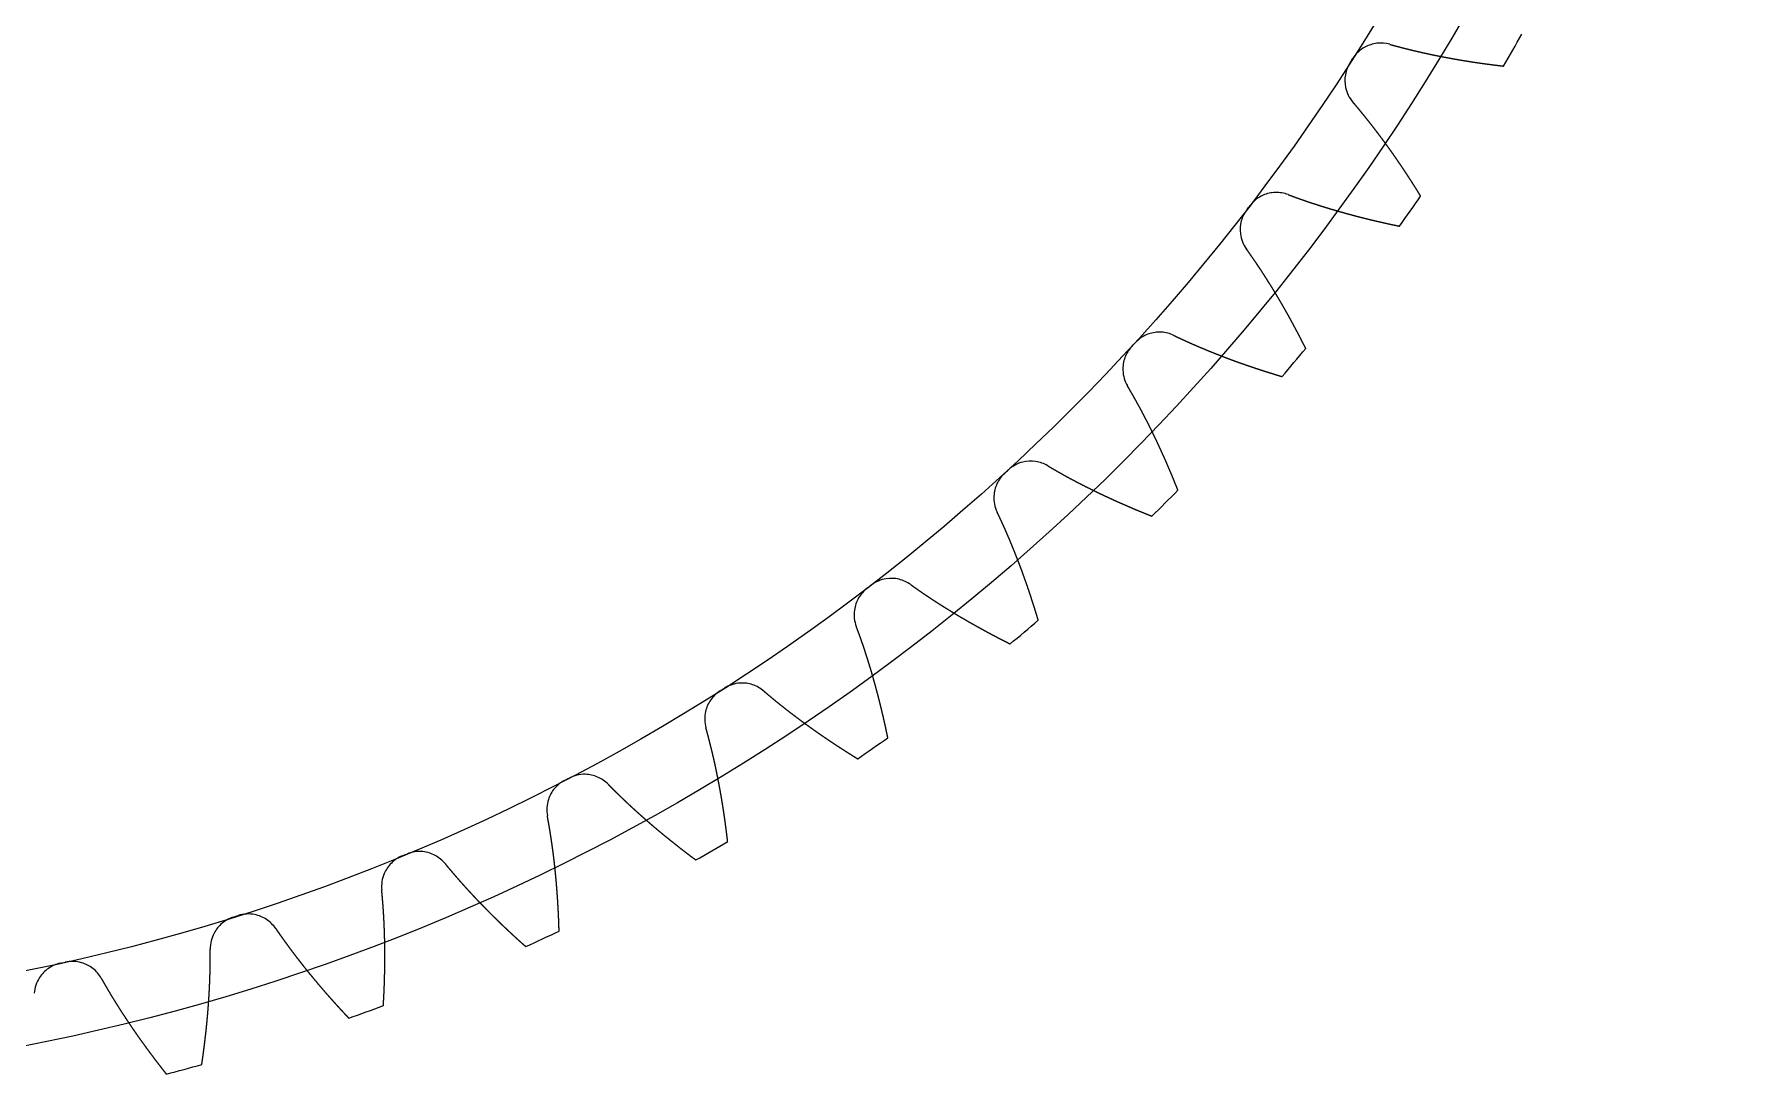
# Model space of a CAD drawing. Header units: centimetres. Extents: x -4.62 to 4.63, y -4.62 to 4.62.
# Drawn here: x 0.88 to 4.5, y -4.5 to -2.279 of the extents above; entities that cross this region are included whole.
import ezdxf

# ---------------------------------------------------------------- set-up
doc = ezdxf.new("R2010")
doc.units = ezdxf.units.CM
doc.header["$MEASUREMENT"] = 0
for name, color, linetype in [('', 7, 'Continuous'), ('Spur Gear (72 teeth)_Sketch1', 7, 'Continuous'), ('Spur Gear (72 teeth)_Sketch3', 7, 'Continuous')]:
    doc.layers.add(name, color=color, linetype=linetype)

# ---------------------------------------------------------------- blocks, each defined once
blk = doc.blocks.new('SpurGear(72teeth)')
at = {"layer": 'Spur Gear (72 teeth)_Sketch1'}
blk.add_circle((0, 0), 4.3449, dxfattribs=at)
at = {"layer": 'Spur Gear (72 teeth)_Sketch3'}
blk.add_circle((0, 0), 4.5, dxfattribs=at)

msp = doc.modelspace()

# ---------------------------------------------------------------- linework, layer by layer
at = {"layer": ''}
for radius, start, end in [(4.625, 329.5186, 330.4814), (4.3449, 327.4288, 327.5712), (4.3449, 322.4288, 322.5712), (4.625, 324.5186, 325.4814), (4.3449, 317.4288, 317.5712), (4.625, 319.5186, 320.4814), (4.3449, 312.4288, 312.5712), (4.625, 314.5186, 315.4814), (4.3449, 307.4288, 307.5712), (4.625, 309.5186, 310.4814), (4.3449, 302.4288, 302.5712), (4.625, 304.5186, 305.4814), (4.3449, 297.4288, 297.5712), (4.3449, 292.4288, 292.5712), (4.625, 299.5186, 300.4814), (4.3449, 287.4288, 287.5712), (4.625, 294.5186, 295.4814), (4.3449, 282.4288, 282.5712), (4.625, 289.5186, 290.4814), (4.625, 284.5186, 285.4814)]:
    msp.add_arc((0, 0, 0.5), radius, start, end, dxfattribs=at)
for points, degree, knots in [([(3.7454, -2.3001, 0.5), (3.7366, -2.2977, 0.5), (3.7275, -2.2969, 0.5), (3.7094, -2.299, 0.5), (3.7006, -2.3018, 0.5), (3.6875, -2.309, 0.5), (3.6828, -2.3125, 0.5), (3.6742, -2.3205, 0.5), (3.6705, -2.325, 0.5), (3.6674, -2.33, 0.5)], 3, [0, 0, 0, 0, 0.02734511, 0.02734511, 0.05469023, 0.05469023, 0.07222623, 0.07222623, 0.08976223, 0.08976223, 0.08976223, 0.08976223]), ([(3.7454, -2.3001, 0.5), (3.7463, -2.3004, 0.5), (3.7484, -2.301, 0.5), (3.7516, -2.3019, 0.5), (3.7559, -2.303, 0.5), (3.7614, -2.3045, 0.5), (3.7672, -2.306, 0.5), (3.7729, -2.3075, 0.5), (3.7786, -2.309, 0.5), (3.7844, -2.3104, 0.5), (3.7902, -2.3118, 0.5), (3.7959, -2.3132, 0.5), (3.8017, -2.3146, 0.5), (3.8075, -2.3159, 0.5), (3.8133, -2.3173, 0.5), (3.8191, -2.3185, 0.5), (3.825, -2.3198, 0.5), (3.8308, -2.3211, 0.5), (3.8367, -2.3223, 0.5), (3.8425, -2.3235, 0.5), (3.8484, -2.3247, 0.5), (3.8543, -2.3258, 0.5), (3.8602, -2.327, 0.5), (3.8661, -2.3281, 0.5), (3.872, -2.3292, 0.5), (3.8779, -2.3303, 0.5), (3.8838, -2.3313, 0.5), (3.8897, -2.3323, 0.5), (3.8957, -2.3334, 0.5), (3.9016, -2.3343, 0.5), (3.9076, -2.3353, 0.5), (3.9136, -2.3363, 0.5), (3.9195, -2.3372, 0.5), (3.9255, -2.3381, 0.5), (3.9315, -2.339, 0.5), (3.9375, -2.3399, 0.5), (3.9435, -2.3407, 0.5), (3.9495, -2.3415, 0.5), (3.9556, -2.3423, 0.5), (3.9616, -2.3431, 0.5), (3.9676, -2.3439, 0.5), (3.9737, -2.3446, 0.5), (3.9785, -2.3452, 0.5), (3.9822, -2.3457, 0.5), (3.9846, -2.3459, 0.5), (3.9858, -2.3461, 0.5)], 5, [0.4169569, 0.4169569, 0.4169569, 0.4169569, 0.4169569, 0.4169569, 0.4285714, 0.4428571, 0.4571429, 0.4714286, 0.4857143, 0.5, 0.5142857, 0.5285714, 0.5428571, 0.5571429, 0.5714286, 0.5857143, 0.6, 0.6142857, 0.6285714, 0.6428571, 0.6571429, 0.6714286, 0.6857143, 0.7, 0.7142857, 0.7285714, 0.7428571, 0.7571429, 0.7714286, 0.7857143, 0.8, 0.8142857, 0.8285714, 0.8428571, 0.8571429, 0.8714286, 0.8857143, 0.9, 0.9142857, 0.9285714, 0.9428571, 0.9571429, 0.9714286, 0.9857143, 1, 1, 1, 1, 1, 1]), ([(3.6616, -2.3391, 0.5), (3.6567, -2.3468, 0.5), (3.6533, -2.3553, 0.5), (3.6501, -2.3733, 0.5), (3.6502, -2.3825, 0.5), (3.6533, -2.3971, 0.5), (3.6553, -2.4026, 0.5), (3.6604, -2.4131, 0.5), (3.6637, -2.418, 0.5), (3.6675, -2.4224, 0.5)], 3, [0, 0, 0, 0, 0.02734511, 0.02734511, 0.05469023, 0.05469023, 0.07222623, 0.07222623, 0.08976223, 0.08976223, 0.08976223, 0.08976223]), ([(3.8107, -2.6209, 0.5), (3.8101, -2.6198, 0.5), (3.8088, -2.6177, 0.5), (3.8069, -2.6146, 0.5), (3.8043, -2.6105, 0.5), (3.8011, -2.6053, 0.5), (3.7978, -2.6002, 0.5), (3.7946, -2.595, 0.5), (3.7913, -2.5899, 0.5), (3.788, -2.5848, 0.5), (3.7847, -2.5797, 0.5), (3.7814, -2.5747, 0.5), (3.778, -2.5696, 0.5), (3.7747, -2.5646, 0.5), (3.7713, -2.5595, 0.5), (3.7679, -2.5545, 0.5), (3.7645, -2.5495, 0.5), (3.7611, -2.5446, 0.5), (3.7577, -2.5396, 0.5), (3.7543, -2.5347, 0.5), (3.7508, -2.5297, 0.5), (3.7473, -2.5248, 0.5), (3.7438, -2.5199, 0.5), (3.7403, -2.5151, 0.5), (3.7368, -2.5102, 0.5), (3.7333, -2.5054, 0.5), (3.7297, -2.5006, 0.5), (3.7262, -2.4958, 0.5), (3.7226, -2.491, 0.5), (3.719, -2.4862, 0.5), (3.7154, -2.4815, 0.5), (3.7117, -2.4767, 0.5), (3.7081, -2.472, 0.5), (3.7044, -2.4673, 0.5), (3.7007, -2.4627, 0.5), (3.697, -2.458, 0.5), (3.6933, -2.4534, 0.5), (3.6896, -2.4488, 0.5), (3.6858, -2.4442, 0.5), (3.6821, -2.4396, 0.5), (3.6783, -2.4351, 0.5), (3.6746, -2.4307, 0.5), (3.6717, -2.4273, 0.5), (3.6695, -2.4248, 0.5), (3.6681, -2.4232, 0.5), (3.6675, -2.4224, 0.5)], 5, [-1, -1, -1, -1, -1, -1, -0.9857143, -0.9714286, -0.9571429, -0.9428571, -0.9285714, -0.9142857, -0.9, -0.8857143, -0.8714286, -0.8571429, -0.8428571, -0.8285714, -0.8142857, -0.8, -0.7857143, -0.7714286, -0.7571429, -0.7428571, -0.7285714, -0.7142857, -0.7, -0.6857143, -0.6714286, -0.6571429, -0.6428571, -0.6285714, -0.6142857, -0.6, -0.5857143, -0.5714286, -0.5571429, -0.5428571, -0.5285714, -0.5142857, -0.5, -0.4857143, -0.4714286, -0.4571429, -0.4428571, -0.4285714, -0.4169569, -0.4169569, -0.4169569, -0.4169569, -0.4169569, -0.4169569]), ([(3.5307, -2.6178, 0.5), (3.5222, -2.6146, 0.5), (3.5131, -2.6131, 0.5), (3.4949, -2.6136, 0.5), (3.4859, -2.6156, 0.5), (3.4722, -2.6216, 0.5), (3.4672, -2.6247, 0.5), (3.458, -2.6319, 0.5), (3.4539, -2.6361, 0.5), (3.4503, -2.6407, 0.5)], 3, [0, 0, 0, 0, 0.02734511, 0.02734511, 0.05469023, 0.05469023, 0.07222623, 0.07222623, 0.08976223, 0.08976223, 0.08976223, 0.08976223]), ([(3.5307, -2.6178, 0.5), (3.5316, -2.6181, 0.5), (3.5336, -2.6189, 0.5), (3.5367, -2.6201, 0.5), (3.5409, -2.6216, 0.5), (3.5463, -2.6236, 0.5), (3.5518, -2.6256, 0.5), (3.5574, -2.6276, 0.5), (3.563, -2.6295, 0.5), (3.5686, -2.6315, 0.5), (3.5742, -2.6334, 0.5), (3.5799, -2.6353, 0.5), (3.5855, -2.6371, 0.5), (3.5912, -2.639, 0.5), (3.5969, -2.6408, 0.5), (3.6025, -2.6426, 0.5), (3.6082, -2.6444, 0.5), (3.6139, -2.6461, 0.5), (3.6197, -2.6478, 0.5), (3.6254, -2.6496, 0.5), (3.6311, -2.6512, 0.5), (3.6369, -2.6529, 0.5), (3.6427, -2.6546, 0.5), (3.6484, -2.6562, 0.5), (3.6542, -2.6578, 0.5), (3.66, -2.6594, 0.5), (3.6658, -2.6609, 0.5), (3.6717, -2.6625, 0.5), (3.6775, -2.664, 0.5), (3.6833, -2.6655, 0.5), (3.6892, -2.667, 0.5), (3.6951, -2.6685, 0.5), (3.7009, -2.6699, 0.5), (3.7068, -2.6713, 0.5), (3.7127, -2.6727, 0.5), (3.7186, -2.6741, 0.5), (3.7245, -2.6755, 0.5), (3.7304, -2.6768, 0.5), (3.7364, -2.6782, 0.5), (3.7423, -2.6795, 0.5), (3.7483, -2.6808, 0.5), (3.7542, -2.682, 0.5), (3.759, -2.683, 0.5), (3.7626, -2.6838, 0.5), (3.765, -2.6843, 0.5), (3.7662, -2.6845, 0.5)], 5, [0.4169569, 0.4169569, 0.4169569, 0.4169569, 0.4169569, 0.4169569, 0.4285714, 0.4428571, 0.4571429, 0.4714286, 0.4857143, 0.5, 0.5142857, 0.5285714, 0.5428571, 0.5571429, 0.5714286, 0.5857143, 0.6, 0.6142857, 0.6285714, 0.6428571, 0.6571429, 0.6714286, 0.6857143, 0.7, 0.7142857, 0.7285714, 0.7428571, 0.7571429, 0.7714286, 0.7857143, 0.8, 0.8142857, 0.8285714, 0.8428571, 0.8571429, 0.8714286, 0.8857143, 0.9, 0.9142857, 0.9285714, 0.9428571, 0.9571429, 0.9714286, 0.9857143, 1, 1, 1, 1, 1, 1]), ([(3.4438, -2.6493, 0.5), (3.4382, -2.6565, 0.5), (3.4341, -2.6648, 0.5), (3.4293, -2.6824, 0.5), (3.4287, -2.6915, 0.5), (3.4305, -2.7064, 0.5), (3.4319, -2.7121, 0.5), (3.4362, -2.723, 0.5), (3.439, -2.7281, 0.5), (3.4424, -2.7329, 0.5)], 3, [0, 0, 0, 0, 0.02734511, 0.02734511, 0.05469023, 0.05469023, 0.07222623, 0.07222623, 0.08976223, 0.08976223, 0.08976223, 0.08976223]), ([(3.5678, -2.943, 0.5), (3.5673, -2.9419, 0.5), (3.5662, -2.9397, 0.5), (3.5645, -2.9365, 0.5), (3.5623, -2.9321, 0.5), (3.5595, -2.9267, 0.5), (3.5568, -2.9213, 0.5), (3.554, -2.9159, 0.5), (3.5511, -2.9105, 0.5), (3.5483, -2.9051, 0.5), (3.5455, -2.8998, 0.5), (3.5426, -2.8944, 0.5), (3.5397, -2.8891, 0.5), (3.5368, -2.8838, 0.5), (3.5339, -2.8785, 0.5), (3.531, -2.8732, 0.5), (3.528, -2.8679, 0.5), (3.525, -2.8627, 0.5), (3.5221, -2.8575, 0.5), (3.5191, -2.8522, 0.5), (3.516, -2.847, 0.5), (3.513, -2.8418, 0.5), (3.51, -2.8367, 0.5), (3.5069, -2.8315, 0.5), (3.5038, -2.8264, 0.5), (3.5007, -2.8212, 0.5), (3.4976, -2.8161, 0.5), (3.4945, -2.811, 0.5), (3.4913, -2.8059, 0.5), (3.4881, -2.8009, 0.5), (3.4849, -2.7958, 0.5), (3.4817, -2.7908, 0.5), (3.4785, -2.7858, 0.5), (3.4753, -2.7808, 0.5), (3.472, -2.7758, 0.5), (3.4687, -2.7709, 0.5), (3.4654, -2.7659, 0.5), (3.4621, -2.761, 0.5), (3.4588, -2.7561, 0.5), (3.4554, -2.7513, 0.5), (3.452, -2.7464, 0.5), (3.4488, -2.7417, 0.5), (3.4462, -2.7381, 0.5), (3.4442, -2.7354, 0.5), (3.443, -2.7336, 0.5), (3.4424, -2.7329, 0.5)], 5, [-1, -1, -1, -1, -1, -1, -0.9857143, -0.9714286, -0.9571429, -0.9428571, -0.9285714, -0.9142857, -0.9, -0.8857143, -0.8714286, -0.8571429, -0.8428571, -0.8285714, -0.8142857, -0.8, -0.7857143, -0.7714286, -0.7571429, -0.7428571, -0.7285714, -0.7142857, -0.7, -0.6857143, -0.6714286, -0.6571429, -0.6428571, -0.6285714, -0.6142857, -0.6, -0.5857143, -0.5714286, -0.5571429, -0.5428571, -0.5285714, -0.5142857, -0.5, -0.4857143, -0.4714286, -0.4571429, -0.4428571, -0.4285714, -0.4169569, -0.4169569, -0.4169569, -0.4169569, -0.4169569, -0.4169569]), ([(3.2891, -2.9156, 0.5), (3.2809, -2.9116, 0.5), (3.272, -2.9093, 0.5), (3.2538, -2.9082, 0.5), (3.2447, -2.9095, 0.5), (3.2305, -2.9143, 0.5), (3.2252, -2.9169, 0.5), (3.2155, -2.9233, 0.5), (3.211, -2.9271, 0.5), (3.2071, -2.9314, 0.5)], 3, [0, 0, 0, 0, 0.02734511, 0.02734511, 0.05469023, 0.05469023, 0.07222623, 0.07222623, 0.08976223, 0.08976223, 0.08976223, 0.08976223]), ([(3.2891, -2.9156, 0.5), (3.29, -2.916, 0.5), (3.2919, -2.9169, 0.5), (3.2949, -2.9183, 0.5), (3.299, -2.9203, 0.5), (3.3041, -2.9227, 0.5), (3.3095, -2.9252, 0.5), (3.3149, -2.9276, 0.5), (3.3203, -2.9301, 0.5), (3.3257, -2.9325, 0.5), (3.3311, -2.9349, 0.5), (3.3366, -2.9372, 0.5), (3.342, -2.9396, 0.5), (3.3475, -2.9419, 0.5), (3.353, -2.9442, 0.5), (3.3585, -2.9465, 0.5), (3.364, -2.9488, 0.5), (3.3696, -2.951, 0.5), (3.3751, -2.9532, 0.5), (3.3807, -2.9554, 0.5), (3.3863, -2.9576, 0.5), (3.3918, -2.9598, 0.5), (3.3974, -2.9619, 0.5), (3.4031, -2.9641, 0.5), (3.4087, -2.9662, 0.5), (3.4143, -2.9683, 0.5), (3.42, -2.9703, 0.5), (3.4256, -2.9724, 0.5), (3.4313, -2.9744, 0.5), (3.437, -2.9764, 0.5), (3.4427, -2.9784, 0.5), (3.4484, -2.9804, 0.5), (3.4541, -2.9823, 0.5), (3.4599, -2.9842, 0.5), (3.4656, -2.9862, 0.5), (3.4714, -2.988, 0.5), (3.4772, -2.9899, 0.5), (3.4829, -2.9918, 0.5), (3.4887, -2.9936, 0.5), (3.4945, -2.9954, 0.5), (3.5003, -2.9973, 0.5), (3.5062, -2.999, 0.5), (3.5108, -3.0005, 0.5), (3.5143, -3.0015, 0.5), (3.5167, -3.0022, 0.5), (3.5179, -3.0026, 0.5)], 5, [0.4169569, 0.4169569, 0.4169569, 0.4169569, 0.4169569, 0.4169569, 0.4285714, 0.4428571, 0.4571429, 0.4714286, 0.4857143, 0.5, 0.5142857, 0.5285714, 0.5428571, 0.5571429, 0.5714286, 0.5857143, 0.6, 0.6142857, 0.6285714, 0.6428571, 0.6571429, 0.6714286, 0.6857143, 0.7, 0.7142857, 0.7285714, 0.7428571, 0.7571429, 0.7714286, 0.7857143, 0.8, 0.8142857, 0.8285714, 0.8428571, 0.8571429, 0.8714286, 0.8857143, 0.9, 0.9142857, 0.9285714, 0.9428571, 0.9571429, 0.9714286, 0.9857143, 1, 1, 1, 1, 1, 1]), ([(3.1998, -2.9394, 0.5), (3.1936, -2.9461, 0.5), (3.1888, -2.9539, 0.5), (3.1825, -2.971, 0.5), (3.181, -2.9801, 0.5), (3.1816, -2.9951, 0.5), (3.1825, -3.0009, 0.5), (3.1858, -3.0121, 0.5), (3.1881, -3.0175, 0.5), (3.1911, -3.0225, 0.5)], 3, [0, 0, 0, 0, 0.02734511, 0.02734511, 0.05469023, 0.05469023, 0.07222623, 0.07222623, 0.08976223, 0.08976223, 0.08976223, 0.08976223]), ([(3.2977, -3.2428, 0.5), (3.2973, -3.2416, 0.5), (3.2964, -3.2394, 0.5), (3.295, -3.236, 0.5), (3.2932, -3.2314, 0.5), (3.2909, -3.2258, 0.5), (3.2886, -3.2202, 0.5), (3.2863, -3.2145, 0.5), (3.284, -3.2089, 0.5), (3.2816, -3.2033, 0.5), (3.2792, -3.1978, 0.5), (3.2768, -3.1922, 0.5), (3.2744, -3.1866, 0.5), (3.272, -3.1811, 0.5), (3.2696, -3.1755, 0.5), (3.2671, -3.17, 0.5), (3.2646, -3.1645, 0.5), (3.2621, -3.159, 0.5), (3.2596, -3.1535, 0.5), (3.2571, -3.1481, 0.5), (3.2545, -3.1426, 0.5), (3.252, -3.1372, 0.5), (3.2494, -3.1318, 0.5), (3.2468, -3.1264, 0.5), (3.2442, -3.121, 0.5), (3.2415, -3.1156, 0.5), (3.2388, -3.1102, 0.5), (3.2362, -3.1049, 0.5), (3.2335, -3.0995, 0.5), (3.2308, -3.0942, 0.5), (3.228, -3.0889, 0.5), (3.2253, -3.0836, 0.5), (3.2225, -3.0784, 0.5), (3.2197, -3.0731, 0.5), (3.2169, -3.0679, 0.5), (3.214, -3.0627, 0.5), (3.2112, -3.0575, 0.5), (3.2083, -3.0523, 0.5), (3.2054, -3.0471, 0.5), (3.2025, -3.0419, 0.5), (3.1995, -3.0368, 0.5), (3.1967, -3.0319, 0.5), (3.1944, -3.028, 0.5), (3.1927, -3.0251, 0.5), (3.1916, -3.0233, 0.5), (3.1911, -3.0225, 0.5)], 5, [-1, -1, -1, -1, -1, -1, -0.9857143, -0.9714286, -0.9571429, -0.9428571, -0.9285714, -0.9142857, -0.9, -0.8857143, -0.8714286, -0.8571429, -0.8428571, -0.8285714, -0.8142857, -0.8, -0.7857143, -0.7714286, -0.7571429, -0.7428571, -0.7285714, -0.7142857, -0.7, -0.6857143, -0.6714286, -0.6571429, -0.6428571, -0.6285714, -0.6142857, -0.6, -0.5857143, -0.5714286, -0.5571429, -0.5428571, -0.5285714, -0.5142857, -0.5, -0.4857143, -0.4714286, -0.4571429, -0.4428571, -0.4285714, -0.4169569, -0.4169569, -0.4169569, -0.4169569, -0.4169569, -0.4169569]), ([(3.0225, -3.1911, 0.5), (3.0146, -3.1865, 0.5), (3.006, -3.1834, 0.5), (2.9879, -3.1807, 0.5), (2.9787, -3.1812, 0.5), (2.9642, -3.1848, 0.5), (2.9588, -3.1869, 0.5), (2.9485, -3.1924, 0.5), (2.9437, -3.1958, 0.5), (2.9394, -3.1998, 0.5)], 3, [0, 0, 0, 0, 0.02734511, 0.02734511, 0.05469023, 0.05469023, 0.07222623, 0.07222623, 0.08976223, 0.08976223, 0.08976223, 0.08976223]), ([(2.9314, -3.2071, 0.5), (2.9247, -3.2132, 0.5), (2.9192, -3.2206, 0.5), (2.9114, -3.2371, 0.5), (2.9092, -3.246, 0.5), (2.9084, -3.261, 0.5), (2.9089, -3.2668, 0.5), (2.9112, -3.2783, 0.5), (2.913, -3.2838, 0.5), (2.9156, -3.2891, 0.5)], 3, [0, 0, 0, 0, 0.02734511, 0.02734511, 0.05469023, 0.05469023, 0.07222623, 0.07222623, 0.08976223, 0.08976223, 0.08976223, 0.08976223]), ([(3.0225, -3.1911, 0.5), (3.0233, -3.1916, 0.5), (3.0251, -3.1927, 0.5), (3.028, -3.1944, 0.5), (3.0319, -3.1967, 0.5), (3.0368, -3.1995, 0.5), (3.0419, -3.2025, 0.5), (3.0471, -3.2054, 0.5), (3.0523, -3.2083, 0.5), (3.0575, -3.2112, 0.5), (3.0627, -3.214, 0.5), (3.0679, -3.2169, 0.5), (3.0731, -3.2197, 0.5), (3.0784, -3.2225, 0.5), (3.0836, -3.2253, 0.5), (3.0889, -3.228, 0.5), (3.0942, -3.2308, 0.5), (3.0995, -3.2335, 0.5), (3.1049, -3.2362, 0.5), (3.1102, -3.2388, 0.5), (3.1156, -3.2415, 0.5), (3.121, -3.2442, 0.5), (3.1264, -3.2468, 0.5), (3.1318, -3.2494, 0.5), (3.1372, -3.252, 0.5), (3.1426, -3.2545, 0.5), (3.1481, -3.2571, 0.5), (3.1535, -3.2596, 0.5), (3.159, -3.2621, 0.5), (3.1645, -3.2646, 0.5), (3.17, -3.2671, 0.5), (3.1755, -3.2696, 0.5), (3.1811, -3.272, 0.5), (3.1866, -3.2744, 0.5), (3.1922, -3.2768, 0.5), (3.1978, -3.2792, 0.5), (3.2033, -3.2816, 0.5), (3.2089, -3.284, 0.5), (3.2145, -3.2863, 0.5), (3.2202, -3.2886, 0.5), (3.2258, -3.2909, 0.5), (3.2314, -3.2932, 0.5), (3.236, -3.295, 0.5), (3.2394, -3.2964, 0.5), (3.2416, -3.2973, 0.5), (3.2428, -3.2977, 0.5)], 5, [0.4169569, 0.4169569, 0.4169569, 0.4169569, 0.4169569, 0.4169569, 0.4285714, 0.4428571, 0.4571429, 0.4714286, 0.4857143, 0.5, 0.5142857, 0.5285714, 0.5428571, 0.5571429, 0.5714286, 0.5857143, 0.6, 0.6142857, 0.6285714, 0.6428571, 0.6571429, 0.6714286, 0.6857143, 0.7, 0.7142857, 0.7285714, 0.7428571, 0.7571429, 0.7714286, 0.7857143, 0.8, 0.8142857, 0.8285714, 0.8428571, 0.8571429, 0.8714286, 0.8857143, 0.9, 0.9142857, 0.9285714, 0.9428571, 0.9571429, 0.9714286, 0.9857143, 1, 1, 1, 1, 1, 1]), ([(3.0026, -3.5179, 0.5), (3.0022, -3.5167, 0.5), (3.0015, -3.5143, 0.5), (3.0005, -3.5108, 0.5), (2.999, -3.5062, 0.5), (2.9973, -3.5003, 0.5), (2.9954, -3.4945, 0.5), (2.9936, -3.4887, 0.5), (2.9918, -3.4829, 0.5), (2.9899, -3.4772, 0.5), (2.988, -3.4714, 0.5), (2.9862, -3.4656, 0.5), (2.9842, -3.4599, 0.5), (2.9823, -3.4541, 0.5), (2.9804, -3.4484, 0.5), (2.9784, -3.4427, 0.5), (2.9764, -3.437, 0.5), (2.9744, -3.4313, 0.5), (2.9724, -3.4256, 0.5), (2.9703, -3.42, 0.5), (2.9683, -3.4143, 0.5), (2.9662, -3.4087, 0.5), (2.9641, -3.4031, 0.5), (2.9619, -3.3974, 0.5), (2.9598, -3.3918, 0.5), (2.9576, -3.3863, 0.5), (2.9554, -3.3807, 0.5), (2.9532, -3.3751, 0.5), (2.951, -3.3696, 0.5), (2.9488, -3.364, 0.5), (2.9465, -3.3585, 0.5), (2.9442, -3.353, 0.5), (2.9419, -3.3475, 0.5), (2.9396, -3.342, 0.5), (2.9372, -3.3366, 0.5), (2.9349, -3.3311, 0.5), (2.9325, -3.3257, 0.5), (2.9301, -3.3203, 0.5), (2.9276, -3.3149, 0.5), (2.9252, -3.3095, 0.5), (2.9227, -3.3041, 0.5), (2.9203, -3.299, 0.5), (2.9183, -3.2949, 0.5), (2.9169, -3.2919, 0.5), (2.916, -3.29, 0.5), (2.9156, -3.2891, 0.5)], 5, [-1, -1, -1, -1, -1, -1, -0.9857143, -0.9714286, -0.9571429, -0.9428571, -0.9285714, -0.9142857, -0.9, -0.8857143, -0.8714286, -0.8571429, -0.8428571, -0.8285714, -0.8142857, -0.8, -0.7857143, -0.7714286, -0.7571429, -0.7428571, -0.7285714, -0.7142857, -0.7, -0.6857143, -0.6714286, -0.6571429, -0.6428571, -0.6285714, -0.6142857, -0.6, -0.5857143, -0.5714286, -0.5571429, -0.5428571, -0.5285714, -0.5142857, -0.5, -0.4857143, -0.4714286, -0.4571429, -0.4428571, -0.4285714, -0.4169569, -0.4169569, -0.4169569, -0.4169569, -0.4169569, -0.4169569]), ([(2.7329, -3.4424, 0.5), (2.7255, -3.4371, 0.5), (2.7171, -3.4333, 0.5), (2.6994, -3.429, 0.5), (2.6902, -3.4287, 0.5), (2.6754, -3.431, 0.5), (2.6697, -3.4326, 0.5), (2.659, -3.4372, 0.5), (2.6539, -3.4402, 0.5), (2.6493, -3.4438, 0.5)], 3, [0, 0, 0, 0, 0.02734511, 0.02734511, 0.05469023, 0.05469023, 0.07222623, 0.07222623, 0.08976223, 0.08976223, 0.08976223, 0.08976223]), ([(2.6407, -3.4503, 0.5), (2.6335, -3.4559, 0.5), (2.6274, -3.4628, 0.5), (2.6182, -3.4785, 0.5), (2.6152, -3.4872, 0.5), (2.6131, -3.502, 0.5), (2.6131, -3.5079, 0.5), (2.6144, -3.5195, 0.5), (2.6157, -3.5252, 0.5), (2.6178, -3.5307, 0.5)], 3, [0, 0, 0, 0, 0.02734511, 0.02734511, 0.05469023, 0.05469023, 0.07222623, 0.07222623, 0.08976223, 0.08976223, 0.08976223, 0.08976223]), ([(2.7329, -3.4424, 0.5), (2.7336, -3.443, 0.5), (2.7354, -3.4442, 0.5), (2.7381, -3.4462, 0.5), (2.7417, -3.4488, 0.5), (2.7464, -3.452, 0.5), (2.7513, -3.4554, 0.5), (2.7561, -3.4588, 0.5), (2.761, -3.4621, 0.5), (2.7659, -3.4654, 0.5), (2.7709, -3.4687, 0.5), (2.7758, -3.472, 0.5), (2.7808, -3.4753, 0.5), (2.7858, -3.4785, 0.5), (2.7908, -3.4817, 0.5), (2.7958, -3.4849, 0.5), (2.8009, -3.4881, 0.5), (2.8059, -3.4913, 0.5), (2.811, -3.4945, 0.5), (2.8161, -3.4976, 0.5), (2.8212, -3.5007, 0.5), (2.8264, -3.5038, 0.5), (2.8315, -3.5069, 0.5), (2.8367, -3.51, 0.5), (2.8418, -3.513, 0.5), (2.847, -3.516, 0.5), (2.8522, -3.5191, 0.5), (2.8575, -3.5221, 0.5), (2.8627, -3.525, 0.5), (2.8679, -3.528, 0.5), (2.8732, -3.531, 0.5), (2.8785, -3.5339, 0.5), (2.8838, -3.5368, 0.5), (2.8891, -3.5397, 0.5), (2.8944, -3.5426, 0.5), (2.8998, -3.5455, 0.5), (2.9051, -3.5483, 0.5), (2.9105, -3.5511, 0.5), (2.9159, -3.554, 0.5), (2.9213, -3.5568, 0.5), (2.9267, -3.5595, 0.5), (2.9321, -3.5623, 0.5), (2.9365, -3.5645, 0.5), (2.9397, -3.5662, 0.5), (2.9419, -3.5673, 0.5), (2.943, -3.5678, 0.5)], 5, [0.4169569, 0.4169569, 0.4169569, 0.4169569, 0.4169569, 0.4169569, 0.4285714, 0.4428571, 0.4571429, 0.4714286, 0.4857143, 0.5, 0.5142857, 0.5285714, 0.5428571, 0.5571429, 0.5714286, 0.5857143, 0.6, 0.6142857, 0.6285714, 0.6428571, 0.6571429, 0.6714286, 0.6857143, 0.7, 0.7142857, 0.7285714, 0.7428571, 0.7571429, 0.7714286, 0.7857143, 0.8, 0.8142857, 0.8285714, 0.8428571, 0.8571429, 0.8714286, 0.8857143, 0.9, 0.9142857, 0.9285714, 0.9428571, 0.9571429, 0.9714286, 0.9857143, 1, 1, 1, 1, 1, 1]), ([(2.6845, -3.7662, 0.5), (2.6843, -3.765, 0.5), (2.6838, -3.7626, 0.5), (2.683, -3.759, 0.5), (2.682, -3.7542, 0.5), (2.6808, -3.7483, 0.5), (2.6795, -3.7423, 0.5), (2.6782, -3.7364, 0.5), (2.6768, -3.7304, 0.5), (2.6755, -3.7245, 0.5), (2.6741, -3.7186, 0.5), (2.6727, -3.7127, 0.5), (2.6713, -3.7068, 0.5), (2.6699, -3.7009, 0.5), (2.6685, -3.6951, 0.5), (2.667, -3.6892, 0.5), (2.6655, -3.6833, 0.5), (2.664, -3.6775, 0.5), (2.6625, -3.6717, 0.5), (2.6609, -3.6658, 0.5), (2.6594, -3.66, 0.5), (2.6578, -3.6542, 0.5), (2.6562, -3.6484, 0.5), (2.6546, -3.6427, 0.5), (2.6529, -3.6369, 0.5), (2.6512, -3.6311, 0.5), (2.6496, -3.6254, 0.5), (2.6478, -3.6197, 0.5), (2.6461, -3.6139, 0.5), (2.6444, -3.6082, 0.5), (2.6426, -3.6025, 0.5), (2.6408, -3.5969, 0.5), (2.639, -3.5912, 0.5), (2.6371, -3.5855, 0.5), (2.6353, -3.5799, 0.5), (2.6334, -3.5742, 0.5), (2.6315, -3.5686, 0.5), (2.6295, -3.563, 0.5), (2.6276, -3.5574, 0.5), (2.6256, -3.5518, 0.5), (2.6236, -3.5463, 0.5), (2.6216, -3.5409, 0.5), (2.6201, -3.5367, 0.5), (2.6189, -3.5336, 0.5), (2.6181, -3.5316, 0.5), (2.6178, -3.5307, 0.5)], 5, [-1, -1, -1, -1, -1, -1, -0.9857143, -0.9714286, -0.9571429, -0.9428571, -0.9285714, -0.9142857, -0.9, -0.8857143, -0.8714286, -0.8571429, -0.8428571, -0.8285714, -0.8142857, -0.8, -0.7857143, -0.7714286, -0.7571429, -0.7428571, -0.7285714, -0.7142857, -0.7, -0.6857143, -0.6714286, -0.6571429, -0.6428571, -0.6285714, -0.6142857, -0.6, -0.5857143, -0.5714286, -0.5571429, -0.5428571, -0.5285714, -0.5142857, -0.5, -0.4857143, -0.4714286, -0.4571429, -0.4428571, -0.4285714, -0.4169569, -0.4169569, -0.4169569, -0.4169569, -0.4169569, -0.4169569]), ([(2.4224, -3.6675, 0.5), (2.4155, -3.6616, 0.5), (2.4075, -3.657, 0.5), (2.3902, -3.6513, 0.5), (2.3811, -3.6501, 0.5), (2.3662, -3.6511, 0.5), (2.3604, -3.6522, 0.5), (2.3493, -3.6559, 0.5), (2.344, -3.6584, 0.5), (2.3391, -3.6616, 0.5)], 3, [0, 0, 0, 0, 0.02734511, 0.02734511, 0.05469023, 0.05469023, 0.07222623, 0.07222623, 0.08976223, 0.08976223, 0.08976223, 0.08976223]), ([(2.33, -3.6674, 0.5), (2.3223, -3.6723, 0.5), (2.3156, -3.6786, 0.5), (2.3051, -3.6935, 0.5), (2.3013, -3.7019, 0.5), (2.298, -3.7165, 0.5), (2.2974, -3.7223, 0.5), (2.2977, -3.734, 0.5), (2.2985, -3.7398, 0.5), (2.3001, -3.7454, 0.5)], 3, [0, 0, 0, 0, 0.02734511, 0.02734511, 0.05469023, 0.05469023, 0.07222623, 0.07222623, 0.08976223, 0.08976223, 0.08976223, 0.08976223]), ([(2.4224, -3.6675, 0.5), (2.4232, -3.6681, 0.5), (2.4248, -3.6695, 0.5), (2.4273, -3.6717, 0.5), (2.4307, -3.6746, 0.5), (2.4351, -3.6783, 0.5), (2.4396, -3.6821, 0.5), (2.4442, -3.6858, 0.5), (2.4488, -3.6896, 0.5), (2.4534, -3.6933, 0.5), (2.458, -3.697, 0.5), (2.4627, -3.7007, 0.5), (2.4673, -3.7044, 0.5), (2.472, -3.7081, 0.5), (2.4767, -3.7117, 0.5), (2.4815, -3.7154, 0.5), (2.4862, -3.719, 0.5), (2.491, -3.7226, 0.5), (2.4958, -3.7262, 0.5), (2.5006, -3.7297, 0.5), (2.5054, -3.7333, 0.5), (2.5102, -3.7368, 0.5), (2.5151, -3.7403, 0.5), (2.5199, -3.7438, 0.5), (2.5248, -3.7473, 0.5), (2.5297, -3.7508, 0.5), (2.5347, -3.7543, 0.5), (2.5396, -3.7577, 0.5), (2.5446, -3.7611, 0.5), (2.5495, -3.7645, 0.5), (2.5545, -3.7679, 0.5), (2.5595, -3.7713, 0.5), (2.5646, -3.7747, 0.5), (2.5696, -3.778, 0.5), (2.5747, -3.7814, 0.5), (2.5797, -3.7847, 0.5), (2.5848, -3.788, 0.5), (2.5899, -3.7913, 0.5), (2.595, -3.7946, 0.5), (2.6002, -3.7978, 0.5), (2.6053, -3.8011, 0.5), (2.6105, -3.8043, 0.5), (2.6146, -3.8069, 0.5), (2.6177, -3.8088, 0.5), (2.6198, -3.8101, 0.5), (2.6209, -3.8107, 0.5)], 5, [0.4169569, 0.4169569, 0.4169569, 0.4169569, 0.4169569, 0.4169569, 0.4285714, 0.4428571, 0.4571429, 0.4714286, 0.4857143, 0.5, 0.5142857, 0.5285714, 0.5428571, 0.5571429, 0.5714286, 0.5857143, 0.6, 0.6142857, 0.6285714, 0.6428571, 0.6571429, 0.6714286, 0.6857143, 0.7, 0.7142857, 0.7285714, 0.7428571, 0.7571429, 0.7714286, 0.7857143, 0.8, 0.8142857, 0.8285714, 0.8428571, 0.8571429, 0.8714286, 0.8857143, 0.9, 0.9142857, 0.9285714, 0.9428571, 0.9571429, 0.9714286, 0.9857143, 1, 1, 1, 1, 1, 1]), ([(2.3461, -3.9858, 0.5), (2.3459, -3.9846, 0.5), (2.3457, -3.9822, 0.5), (2.3452, -3.9785, 0.5), (2.3446, -3.9737, 0.5), (2.3439, -3.9676, 0.5), (2.3431, -3.9616, 0.5), (2.3423, -3.9556, 0.5), (2.3415, -3.9495, 0.5), (2.3407, -3.9435, 0.5), (2.3399, -3.9375, 0.5), (2.339, -3.9315, 0.5), (2.3381, -3.9255, 0.5), (2.3372, -3.9195, 0.5), (2.3363, -3.9136, 0.5), (2.3353, -3.9076, 0.5), (2.3343, -3.9016, 0.5), (2.3334, -3.8957, 0.5), (2.3323, -3.8897, 0.5), (2.3313, -3.8838, 0.5), (2.3303, -3.8779, 0.5), (2.3292, -3.872, 0.5), (2.3281, -3.8661, 0.5), (2.327, -3.8602, 0.5), (2.3258, -3.8543, 0.5), (2.3247, -3.8484, 0.5), (2.3235, -3.8425, 0.5), (2.3223, -3.8367, 0.5), (2.3211, -3.8308, 0.5), (2.3198, -3.825, 0.5), (2.3185, -3.8191, 0.5), (2.3173, -3.8133, 0.5), (2.3159, -3.8075, 0.5), (2.3146, -3.8017, 0.5), (2.3132, -3.7959, 0.5), (2.3118, -3.7902, 0.5), (2.3104, -3.7844, 0.5), (2.309, -3.7786, 0.5), (2.3075, -3.7729, 0.5), (2.306, -3.7672, 0.5), (2.3045, -3.7614, 0.5), (2.303, -3.7559, 0.5), (2.3019, -3.7516, 0.5), (2.301, -3.7484, 0.5), (2.3004, -3.7463, 0.5), (2.3001, -3.7454, 0.5)], 5, [-1, -1, -1, -1, -1, -1, -0.9857143, -0.9714286, -0.9571429, -0.9428571, -0.9285714, -0.9142857, -0.9, -0.8857143, -0.8714286, -0.8571429, -0.8428571, -0.8285714, -0.8142857, -0.8, -0.7857143, -0.7714286, -0.7571429, -0.7428571, -0.7285714, -0.7142857, -0.7, -0.6857143, -0.6714286, -0.6571429, -0.6428571, -0.6285714, -0.6142857, -0.6, -0.5857143, -0.5714286, -0.5571429, -0.5428571, -0.5285714, -0.5142857, -0.5, -0.4857143, -0.4714286, -0.4571429, -0.4428571, -0.4285714, -0.4169569, -0.4169569, -0.4169569, -0.4169569, -0.4169569, -0.4169569]), ([(2.0015, -3.8565, 0.5), (1.9934, -3.8607, 0.5), (1.9862, -3.8664, 0.5), (1.9744, -3.8803, 0.5), (1.9699, -3.8884, 0.5), (1.9653, -3.9026, 0.5), (1.9642, -3.9084, 0.5), (1.9635, -3.92, 0.5), (1.9638, -3.9259, 0.5), (1.9649, -3.9316, 0.5)], 3, [0, 0, 0, 0, 0.02734511, 0.02734511, 0.05469023, 0.05469023, 0.07222623, 0.07222623, 0.08976223, 0.08976223, 0.08976223, 0.08976223]), ([(2.0936, -3.8647, 0.5), (2.0872, -3.8582, 0.5), (2.0796, -3.8529, 0.5), (2.0629, -3.8457, 0.5), (2.0539, -3.8437, 0.5), (2.0389, -3.8434, 0.5), (2.0331, -3.8441, 0.5), (2.0217, -3.8467, 0.5), (2.0162, -3.8488, 0.5), (2.011, -3.8515, 0.5)], 3, [0, 0, 0, 0, 0.02734511, 0.02734511, 0.05469023, 0.05469023, 0.07222623, 0.07222623, 0.08976223, 0.08976223, 0.08976223, 0.08976223]), ([(2.0936, -3.8647, 0.5), (2.0942, -3.8654, 0.5), (2.0957, -3.8669, 0.5), (2.0981, -3.8693, 0.5), (2.1012, -3.8725, 0.5), (2.1052, -3.8765, 0.5), (2.1094, -3.8807, 0.5), (2.1137, -3.8848, 0.5), (2.1179, -3.889, 0.5), (2.1222, -3.8931, 0.5), (2.1265, -3.8972, 0.5), (2.1308, -3.9013, 0.5), (2.1351, -3.9054, 0.5), (2.1394, -3.9094, 0.5), (2.1438, -3.9135, 0.5), (2.1482, -3.9175, 0.5), (2.1526, -3.9215, 0.5), (2.1571, -3.9255, 0.5), (2.1615, -3.9295, 0.5), (2.166, -3.9335, 0.5), (2.1705, -3.9374, 0.5), (2.175, -3.9414, 0.5), (2.1795, -3.9453, 0.5), (2.1841, -3.9492, 0.5), (2.1886, -3.9531, 0.5), (2.1932, -3.957, 0.5), (2.1978, -3.9609, 0.5), (2.2024, -3.9647, 0.5), (2.2071, -3.9686, 0.5), (2.2117, -3.9724, 0.5), (2.2164, -3.9762, 0.5), (2.2211, -3.98, 0.5), (2.2258, -3.9838, 0.5), (2.2306, -3.9876, 0.5), (2.2353, -3.9914, 0.5), (2.2401, -3.9951, 0.5), (2.2448, -3.9989, 0.5), (2.2496, -4.0026, 0.5), (2.2545, -4.0063, 0.5), (2.2593, -4.01, 0.5), (2.2641, -4.0137, 0.5), (2.269, -4.0174, 0.5), (2.2729, -4.0203, 0.5), (2.2758, -4.0225, 0.5), (2.2778, -4.0239, 0.5), (2.2788, -4.0247, 0.5)], 5, [0.4169569, 0.4169569, 0.4169569, 0.4169569, 0.4169569, 0.4169569, 0.4285714, 0.4428571, 0.4571429, 0.4714286, 0.4857143, 0.5, 0.5142857, 0.5285714, 0.5428571, 0.5571429, 0.5714286, 0.5857143, 0.6, 0.6142857, 0.6285714, 0.6428571, 0.6571429, 0.6714286, 0.6857143, 0.7, 0.7142857, 0.7285714, 0.7428571, 0.7571429, 0.7714286, 0.7857143, 0.8, 0.8142857, 0.8285714, 0.8428571, 0.8571429, 0.8714286, 0.8857143, 0.9, 0.9142857, 0.9285714, 0.9428571, 0.9571429, 0.9714286, 0.9857143, 1, 1, 1, 1, 1, 1]), ([(1.9898, -4.1751, 0.5), (1.9897, -4.1739, 0.5), (1.9897, -4.1714, 0.5), (1.9895, -4.1678, 0.5), (1.9894, -4.1629, 0.5), (1.9892, -4.1568, 0.5), (1.9889, -4.1507, 0.5), (1.9887, -4.1447, 0.5), (1.9884, -4.1386, 0.5), (1.9881, -4.1325, 0.5), (1.9878, -4.1265, 0.5), (1.9874, -4.1204, 0.5), (1.9871, -4.1144, 0.5), (1.9867, -4.1083, 0.5), (1.9863, -4.1023, 0.5), (1.9859, -4.0963, 0.5), (1.9854, -4.0902, 0.5), (1.9849, -4.0842, 0.5), (1.9845, -4.0782, 0.5), (1.984, -4.0722, 0.5), (1.9834, -4.0662, 0.5), (1.9829, -4.0602, 0.5), (1.9823, -4.0543, 0.5), (1.9817, -4.0483, 0.5), (1.9811, -4.0423, 0.5), (1.9804, -4.0364, 0.5), (1.9798, -4.0304, 0.5), (1.9791, -4.0245, 0.5), (1.9784, -4.0185, 0.5), (1.9776, -4.0126, 0.5), (1.9769, -4.0067, 0.5), (1.9761, -4.0008, 0.5), (1.9753, -3.9949, 0.5), (1.9744, -3.989, 0.5), (1.9736, -3.9831, 0.5), (1.9727, -3.9772, 0.5), (1.9718, -3.9714, 0.5), (1.9709, -3.9655, 0.5), (1.9699, -3.9596, 0.5), (1.9689, -3.9538, 0.5), (1.9679, -3.948, 0.5), (1.9669, -3.9424, 0.5), (1.9661, -3.9379, 0.5), (1.9655, -3.9347, 0.5), (1.9651, -3.9326, 0.5), (1.9649, -3.9316, 0.5)], 5, [-1, -1, -1, -1, -1, -1, -0.9857143, -0.9714286, -0.9571429, -0.9428571, -0.9285714, -0.9142857, -0.9, -0.8857143, -0.8714286, -0.8571429, -0.8428571, -0.8285714, -0.8142857, -0.8, -0.7857143, -0.7714286, -0.7571429, -0.7428571, -0.7285714, -0.7142857, -0.7, -0.6857143, -0.6714286, -0.6571429, -0.6428571, -0.6285714, -0.6142857, -0.6, -0.5857143, -0.5714286, -0.5571429, -0.5428571, -0.5285714, -0.5142857, -0.5, -0.4857143, -0.4714286, -0.4571429, -0.4428571, -0.4285714, -0.4169569, -0.4169569, -0.4169569, -0.4169569, -0.4169569, -0.4169569]), ([(1.6577, -4.0162, 0.5), (1.6493, -4.0197, 0.5), (1.6416, -4.0248, 0.5), (1.6287, -4.0376, 0.5), (1.6235, -4.0453, 0.5), (1.6177, -4.059, 0.5), (1.6161, -4.0647, 0.5), (1.6144, -4.0762, 0.5), (1.6142, -4.0821, 0.5), (1.6148, -4.0879, 0.5)], 3, [0, 0, 0, 0, 0.02734511, 0.02734511, 0.05469023, 0.05469023, 0.07222623, 0.07222623, 0.08976223, 0.08976223, 0.08976223, 0.08976223]), ([(1.7488, -4.0324, 0.5), (1.743, -4.0254, 0.5), (1.7359, -4.0195, 0.5), (1.7199, -4.0108, 0.5), (1.7111, -4.0081, 0.5), (1.6962, -4.0065, 0.5), (1.6903, -4.0066, 0.5), (1.6788, -4.0083, 0.5), (1.6731, -4.0099, 0.5), (1.6677, -4.0121, 0.5)], 3, [0, 0, 0, 0, 0.02734511, 0.02734511, 0.05469023, 0.05469023, 0.07222623, 0.07222623, 0.08976223, 0.08976223, 0.08976223, 0.08976223]), ([(1.7488, -4.0324, 0.5), (1.7494, -4.0332, 0.5), (1.7507, -4.0348, 0.5), (1.7528, -4.0374, 0.5), (1.7557, -4.0409, 0.5), (1.7594, -4.0452, 0.5), (1.7632, -4.0497, 0.5), (1.767, -4.0543, 0.5), (1.7709, -4.0587, 0.5), (1.7748, -4.0632, 0.5), (1.7787, -4.0677, 0.5), (1.7826, -4.0721, 0.5), (1.7866, -4.0766, 0.5), (1.7906, -4.081, 0.5), (1.7946, -4.0854, 0.5), (1.7986, -4.0898, 0.5), (1.8026, -4.0942, 0.5), (1.8067, -4.0986, 0.5), (1.8108, -4.1029, 0.5), (1.8149, -4.1073, 0.5), (1.819, -4.1116, 0.5), (1.8232, -4.1159, 0.5), (1.8274, -4.1203, 0.5), (1.8316, -4.1245, 0.5), (1.8358, -4.1288, 0.5), (1.84, -4.1331, 0.5), (1.8442, -4.1374, 0.5), (1.8485, -4.1416, 0.5), (1.8528, -4.1458, 0.5), (1.8571, -4.1501, 0.5), (1.8614, -4.1543, 0.5), (1.8658, -4.1585, 0.5), (1.8701, -4.1627, 0.5), (1.8745, -4.1668, 0.5), (1.8789, -4.171, 0.5), (1.8833, -4.1752, 0.5), (1.8878, -4.1793, 0.5), (1.8922, -4.1834, 0.5), (1.8967, -4.1875, 0.5), (1.9012, -4.1917, 0.5), (1.9057, -4.1957, 0.5), (1.9102, -4.1998, 0.5), (1.9139, -4.2031, 0.5), (1.9166, -4.2055, 0.5), (1.9184, -4.2071, 0.5), (1.9193, -4.2079, 0.5)], 5, [0.4169569, 0.4169569, 0.4169569, 0.4169569, 0.4169569, 0.4169569, 0.4285714, 0.4428571, 0.4571429, 0.4714286, 0.4857143, 0.5, 0.5142857, 0.5285714, 0.5428571, 0.5571429, 0.5714286, 0.5857143, 0.6, 0.6142857, 0.6285714, 0.6428571, 0.6571429, 0.6714286, 0.6857143, 0.7, 0.7142857, 0.7285714, 0.7428571, 0.7571429, 0.7714286, 0.7857143, 0.8, 0.8142857, 0.8285714, 0.8428571, 0.8571429, 0.8714286, 0.8857143, 0.9, 0.9142857, 0.9285714, 0.9428571, 0.9571429, 0.9714286, 0.9857143, 1, 1, 1, 1, 1, 1]), ([(1.6183, -4.3326, 0.5), (1.6184, -4.3314, 0.5), (1.6185, -4.329, 0.5), (1.6187, -4.3253, 0.5), (1.619, -4.3205, 0.5), (1.6193, -4.3144, 0.5), (1.6196, -4.3083, 0.5), (1.6199, -4.3022, 0.5), (1.6201, -4.2961, 0.5), (1.6204, -4.2901, 0.5), (1.6206, -4.284, 0.5), (1.6208, -4.2779, 0.5), (1.6209, -4.2719, 0.5), (1.6211, -4.2658, 0.5), (1.6212, -4.2598, 0.5), (1.6213, -4.2538, 0.5), (1.6214, -4.2477, 0.5), (1.6214, -4.2417, 0.5), (1.6215, -4.2357, 0.5), (1.6215, -4.2296, 0.5), (1.6215, -4.2236, 0.5), (1.6214, -4.2176, 0.5), (1.6214, -4.2116, 0.5), (1.6213, -4.2056, 0.5), (1.6212, -4.1996, 0.5), (1.6211, -4.1936, 0.5), (1.621, -4.1876, 0.5), (1.6208, -4.1816, 0.5), (1.6206, -4.1757, 0.5), (1.6204, -4.1697, 0.5), (1.6201, -4.1637, 0.5), (1.6199, -4.1578, 0.5), (1.6196, -4.1518, 0.5), (1.6193, -4.1459, 0.5), (1.6189, -4.14, 0.5), (1.6186, -4.134, 0.5), (1.6182, -4.1281, 0.5), (1.6178, -4.1222, 0.5), (1.6173, -4.1163, 0.5), (1.6168, -4.1104, 0.5), (1.6163, -4.1045, 0.5), (1.6158, -4.0988, 0.5), (1.6154, -4.0943, 0.5), (1.6151, -4.091, 0.5), (1.6149, -4.0889, 0.5), (1.6148, -4.0879, 0.5)], 5, [-1, -1, -1, -1, -1, -1, -0.9857143, -0.9714286, -0.9571429, -0.9428571, -0.9285714, -0.9142857, -0.9, -0.8857143, -0.8714286, -0.8571429, -0.8428571, -0.8285714, -0.8142857, -0.8, -0.7857143, -0.7714286, -0.7571429, -0.7428571, -0.7285714, -0.7142857, -0.7, -0.6857143, -0.6714286, -0.6571429, -0.6428571, -0.6285714, -0.6142857, -0.6, -0.5857143, -0.5714286, -0.5571429, -0.5428571, -0.5285714, -0.5142857, -0.5, -0.4857143, -0.4714286, -0.4571429, -0.4428571, -0.4285714, -0.4169569, -0.4169569, -0.4169569, -0.4169569, -0.4169569, -0.4169569]), ([(1.3014, -4.1454, 0.5), (1.2927, -4.1482, 0.5), (1.2846, -4.1526, 0.5), (1.2706, -4.1642, 0.5), (1.2648, -4.1714, 0.5), (1.2578, -4.1846, 0.5), (1.2557, -4.1901, 0.5), (1.2529, -4.2014, 0.5), (1.2523, -4.2073, 0.5), (1.2524, -4.2131, 0.5)], 3, [0, 0, 0, 0, 0.02734511, 0.02734511, 0.05469023, 0.05469023, 0.07222623, 0.07222623, 0.08976223, 0.08976223, 0.08976223, 0.08976223]), ([(1.3907, -4.1695, 0.5), (1.3855, -4.162, 0.5), (1.379, -4.1555, 0.5), (1.3638, -4.1455, 0.5), (1.3552, -4.142, 0.5), (1.3406, -4.1391, 0.5), (1.3347, -4.1387, 0.5), (1.323, -4.1394, 0.5), (1.3173, -4.1404, 0.5), (1.3117, -4.1422, 0.5)], 3, [0, 0, 0, 0, 0.02734511, 0.02734511, 0.05469023, 0.05469023, 0.07222623, 0.07222623, 0.08976223, 0.08976223, 0.08976223, 0.08976223]), ([(1.3907, -4.1695, 0.5), (1.3912, -4.1703, 0.5), (1.3924, -4.1721, 0.5), (1.3943, -4.1748, 0.5), (1.3969, -4.1785, 0.5), (1.4001, -4.1832, 0.5), (1.4035, -4.188, 0.5), (1.407, -4.1928, 0.5), (1.4104, -4.1976, 0.5), (1.4139, -4.2024, 0.5), (1.4174, -4.2072, 0.5), (1.4209, -4.212, 0.5), (1.4245, -4.2168, 0.5), (1.4281, -4.2215, 0.5), (1.4317, -4.2263, 0.5), (1.4353, -4.231, 0.5), (1.439, -4.2357, 0.5), (1.4426, -4.2404, 0.5), (1.4463, -4.2451, 0.5), (1.45, -4.2498, 0.5), (1.4538, -4.2545, 0.5), (1.4575, -4.2592, 0.5), (1.4613, -4.2638, 0.5), (1.4651, -4.2685, 0.5), (1.4689, -4.2731, 0.5), (1.4728, -4.2777, 0.5), (1.4766, -4.2824, 0.5), (1.4805, -4.287, 0.5), (1.4844, -4.2916, 0.5), (1.4883, -4.2961, 0.5), (1.4923, -4.3007, 0.5), (1.4962, -4.3053, 0.5), (1.5002, -4.3098, 0.5), (1.5042, -4.3144, 0.5), (1.5082, -4.3189, 0.5), (1.5123, -4.3234, 0.5), (1.5163, -4.3279, 0.5), (1.5204, -4.3324, 0.5), (1.5245, -4.3369, 0.5), (1.5286, -4.3414, 0.5), (1.5328, -4.3459, 0.5), (1.5369, -4.3503, 0.5), (1.5402, -4.3539, 0.5), (1.5428, -4.3566, 0.5), (1.5444, -4.3583, 0.5), (1.5453, -4.3592, 0.5)], 5, [0.4169569, 0.4169569, 0.4169569, 0.4169569, 0.4169569, 0.4169569, 0.4285714, 0.4428571, 0.4571429, 0.4714286, 0.4857143, 0.5, 0.5142857, 0.5285714, 0.5428571, 0.5571429, 0.5714286, 0.5857143, 0.6, 0.6142857, 0.6285714, 0.6428571, 0.6571429, 0.6714286, 0.6857143, 0.7, 0.7142857, 0.7285714, 0.7428571, 0.7571429, 0.7714286, 0.7857143, 0.8, 0.8142857, 0.8285714, 0.8428571, 0.8571429, 0.8714286, 0.8857143, 0.9, 0.9142857, 0.9285714, 0.9428571, 0.9571429, 0.9714286, 0.9857143, 1, 1, 1, 1, 1, 1]), ([(1.2345, -4.4572, 0.5), (1.2347, -4.456, 0.5), (1.2351, -4.4536, 0.5), (1.2356, -4.4499, 0.5), (1.2363, -4.4451, 0.5), (1.2371, -4.4391, 0.5), (1.2379, -4.4331, 0.5), (1.2387, -4.427, 0.5), (1.2395, -4.421, 0.5), (1.2403, -4.415, 0.5), (1.241, -4.4089, 0.5), (1.2417, -4.4029, 0.5), (1.2424, -4.3969, 0.5), (1.2431, -4.3909, 0.5), (1.2438, -4.3849, 0.5), (1.2444, -4.3789, 0.5), (1.245, -4.3729, 0.5), (1.2456, -4.3669, 0.5), (1.2461, -4.3609, 0.5), (1.2467, -4.3549, 0.5), (1.2472, -4.3489, 0.5), (1.2477, -4.3429, 0.5), (1.2482, -4.3369, 0.5), (1.2486, -4.3309, 0.5), (1.249, -4.3249, 0.5), (1.2494, -4.3189, 0.5), (1.2498, -4.313, 0.5), (1.2502, -4.307, 0.5), (1.2505, -4.301, 0.5), (1.2508, -4.2951, 0.5), (1.2511, -4.2891, 0.5), (1.2513, -4.2831, 0.5), (1.2516, -4.2772, 0.5), (1.2518, -4.2712, 0.5), (1.2519, -4.2653, 0.5), (1.2521, -4.2594, 0.5), (1.2522, -4.2534, 0.5), (1.2523, -4.2475, 0.5), (1.2524, -4.2416, 0.5), (1.2524, -4.2356, 0.5), (1.2525, -4.2297, 0.5), (1.2525, -4.224, 0.5), (1.2524, -4.2195, 0.5), (1.2524, -4.2162, 0.5), (1.2524, -4.2141, 0.5), (1.2524, -4.2131, 0.5)], 5, [-1, -1, -1, -1, -1, -1, -0.9857143, -0.9714286, -0.9571429, -0.9428571, -0.9285714, -0.9142857, -0.9, -0.8857143, -0.8714286, -0.8571429, -0.8428571, -0.8285714, -0.8142857, -0.8, -0.7857143, -0.7714286, -0.7571429, -0.7428571, -0.7285714, -0.7142857, -0.7, -0.6857143, -0.6714286, -0.6571429, -0.6428571, -0.6285714, -0.6142857, -0.6, -0.5857143, -0.5714286, -0.5571429, -0.5428571, -0.5285714, -0.5142857, -0.5, -0.4857143, -0.4714286, -0.4571429, -0.4428571, -0.4285714, -0.4169569, -0.4169569, -0.4169569, -0.4169569, -0.4169569, -0.4169569]), ([(0.9351, -4.2431, 0.5), (0.9262, -4.2451, 0.5), (0.9178, -4.2487, 0.5), (0.9028, -4.2591, 0.5), (0.8964, -4.2657, 0.5), (0.8883, -4.2783, 0.5), (0.8857, -4.2836, 0.5), (0.882, -4.2947, 0.5), (0.8808, -4.3004, 0.5), (0.8804, -4.3062, 0.5)], 3, [0, 0, 0, 0, 0.02734511, 0.02734511, 0.05469023, 0.05469023, 0.07222623, 0.07222623, 0.08976223, 0.08976223, 0.08976223, 0.08976223]), ([(1.022, -4.2748, 0.5), (1.0175, -4.2669, 0.5), (1.0116, -4.2599, 0.5), (0.9973, -4.2486, 0.5), (0.9891, -4.2444, 0.5), (0.9747, -4.2402, 0.5), (0.9689, -4.2393, 0.5), (0.9572, -4.2389, 0.5), (0.9514, -4.2395, 0.5), (0.9457, -4.2408, 0.5)], 3, [0, 0, 0, 0, 0.02734511, 0.02734511, 0.05469023, 0.05469023, 0.07222623, 0.07222623, 0.08976223, 0.08976223, 0.08976223, 0.08976223]), ([(1.022, -4.2748, 0.5), (1.0224, -4.2757, 0.5), (1.0235, -4.2775, 0.5), (1.0251, -4.2804, 0.5), (1.0274, -4.2844, 0.5), (1.0302, -4.2893, 0.5), (1.0332, -4.2944, 0.5), (1.0362, -4.2995, 0.5), (1.0392, -4.3046, 0.5), (1.0422, -4.3097, 0.5), (1.0453, -4.3148, 0.5), (1.0484, -4.3198, 0.5), (1.0516, -4.3249, 0.5), (1.0547, -4.3299, 0.5), (1.0579, -4.335, 0.5), (1.0611, -4.34, 0.5), (1.0643, -4.345, 0.5), (1.0676, -4.35, 0.5), (1.0708, -4.355, 0.5), (1.0741, -4.36, 0.5), (1.0774, -4.365, 0.5), (1.0808, -4.37, 0.5), (1.0841, -4.375, 0.5), (1.0875, -4.3799, 0.5), (1.0909, -4.3849, 0.5), (1.0943, -4.3898, 0.5), (1.0978, -4.3948, 0.5), (1.1012, -4.3997, 0.5), (1.1047, -4.4046, 0.5), (1.1082, -4.4095, 0.5), (1.1118, -4.4144, 0.5), (1.1153, -4.4193, 0.5), (1.1189, -4.4242, 0.5), (1.1225, -4.4291, 0.5), (1.1261, -4.4339, 0.5), (1.1297, -4.4388, 0.5), (1.1334, -4.4436, 0.5), (1.137, -4.4485, 0.5), (1.1407, -4.4533, 0.5), (1.1444, -4.4581, 0.5), (1.1482, -4.4629, 0.5), (1.1519, -4.4677, 0.5), (1.1549, -4.4716, 0.5), (1.1572, -4.4744, 0.5), (1.1587, -4.4764, 0.5), (1.1595, -4.4773, 0.5)], 5, [0.4169569, 0.4169569, 0.4169569, 0.4169569, 0.4169569, 0.4169569, 0.4285714, 0.4428571, 0.4571429, 0.4714286, 0.4857143, 0.5, 0.5142857, 0.5285714, 0.5428571, 0.5571429, 0.5714286, 0.5857143, 0.6, 0.6142857, 0.6285714, 0.6428571, 0.6571429, 0.6714286, 0.6857143, 0.7, 0.7142857, 0.7285714, 0.7428571, 0.7571429, 0.7714286, 0.7857143, 0.8, 0.8142857, 0.8285714, 0.8428571, 0.8571429, 0.8714286, 0.8857143, 0.9, 0.9142857, 0.9285714, 0.9428571, 0.9571429, 0.9714286, 0.9857143, 1, 1, 1, 1, 1, 1])]:
    msp.add_open_spline(points, degree=degree, knots=knots, dxfattribs=at)

# ---------------------------------------------------------------- block references
msp.add_blockref('SpurGear(72teeth)', (0, 0))

doc.saveas('drawing.dxf')
